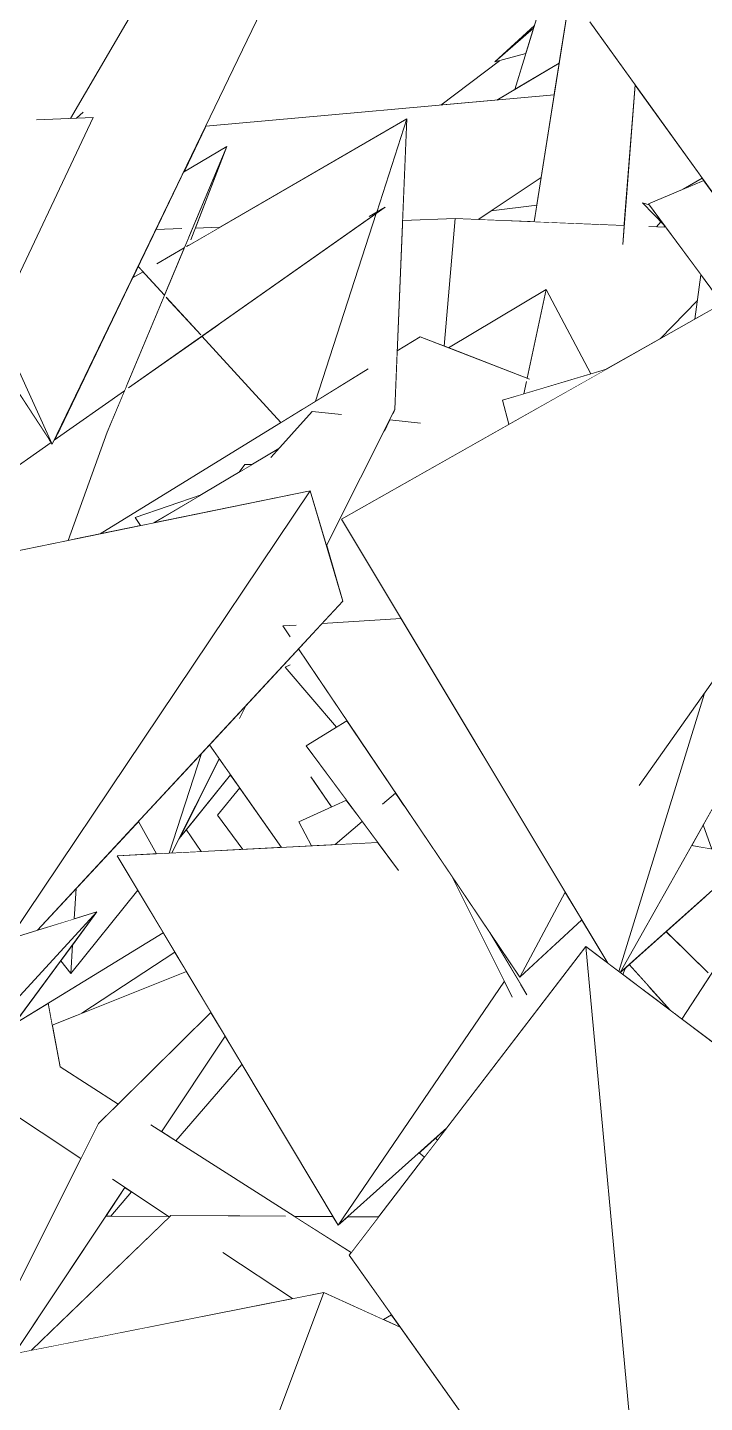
# Model space of a CAD drawing. Header units: millimetres. Extents: x -9413 to 8527, y -300 to 11224.
# Drawn here: x -6655 to -6294, y 5092 to 5825 of the extents above; entities that cross this region are included whole.
import ezdxf

# ---------------------------------------------------------------- set-up
doc = ezdxf.new("R2010")
doc.units = ezdxf.units.MM
doc.header["$MEASUREMENT"] = 0
doc.linetypes.add('Wipeout_Contour', pattern=[1000, 0, -1000])
doc.layers.add('Interior - Furniture', color=7, linetype='Continuous')
doc.layers.add('Interior - Furniture _Pen_No__4', color=7, linetype='Continuous', lineweight=20, true_color=0x029e21)

# ---------------------------------------------------------------- blocks, each defined once
blk = doc.blocks.new('Section Elem_40_6')
at = {"color": 254, "linetype": 'Wipeout_Contour', "lineweight": 0, "ltscale": 51660.455942}
blk.add_wipeout([(-6151.72, 6100), (-6376.85, 5961.45), (-6206.96, 5731.69), (-6176.99, 5931.51), (-6224.04, 5988.03), (-6163.4, 6022.16)], dxfattribs=at).dxf.layer = 'Interior - Furniture'
at = {"color": 254, "linetype": 'Wipeout_Contour', "lineweight": 0, "ltscale": 26376.751234}
blk.add_wipeout([(-6625.3, 5780.13), (-6628.88, 5776.91), (-6627.69, 5776.96)], dxfattribs=at).dxf.layer = 'Interior - Furniture'
at = {"color": 254, "linetype": 'Wipeout_Contour', "lineweight": 0, "ltscale": 110833.484896}
blk.add_wipeout([(-6432.82, 5655.46), (-6430.58, 5654.59), (-6378.52, 5685.55), (-6354.68, 5640.7), (-6346.33, 5643.21), (-6317.77, 5659.38), (-6297.9, 5679.68), (-6296.03, 5693.49), (-6314.76, 5718.8), (-6323.73, 5719.17), (-6337.72, 5709.54), (-6336.94, 5719.72), (-6427.04, 5723.44)], dxfattribs=at).dxf.layer = 'Interior - Furniture'
at = {"color": 254, "linetype": 'Wipeout_Contour', "lineweight": 0, "ltscale": 34793.08322}
blk.add_wipeout([(-6712.55, 5554.65), (-6642.31, 5604.13), (-6643.18, 5605.45), (-6657.11, 5595.7)], dxfattribs=at).dxf.layer = 'Interior - Furniture'
at = {"color": 254, "linetype": 'Wipeout_Contour', "lineweight": 0, "ltscale": 25019.882591}
blk.add_wipeout([(-6247.33, 5536.72), (-6328.98, 5421.29), (-6294.33, 5469.68)], dxfattribs=at).dxf.layer = 'Interior - Furniture'
at = {"color": 254, "linetype": 'Wipeout_Contour', "lineweight": 0, "ltscale": 25520.806249}
blk.add_wipeout([(-6574.07, 5392.99), (-6546.8, 5426.93), (-6552.75, 5435.4)], dxfattribs=at).dxf.layer = 'Interior - Furniture'
at = {"color": 254, "linetype": 'Wipeout_Contour', "lineweight": 0, "ltscale": 76632.741453}
blk.add_wipeout([(-6630.96, 5336.24), (-6631.94, 5321), (-6596.19, 5365.48), (-6607.11, 5383.76), (-6586.13, 5384.83), (-6595.87, 5402.03), (-6629.01, 5366.29), (-6630.06, 5350.06), (-6617.95, 5353.78)], dxfattribs=at).dxf.layer = 'Interior - Furniture'
at = {"color": 254, "linetype": 'Wipeout_Contour', "lineweight": 0, "ltscale": 42282.678618}
blk.add_wipeout([(-6637.63, 5271.19), (-6668.91, 5250.53), (-6626.48, 5222.42), (-6617.13, 5241.05), (-6609.84, 5248.24)], dxfattribs=at).dxf.layer = 'Interior - Furniture'
at = {"color": 254, "linetype": 'Wipeout_Contour', "lineweight": 0, "ltscale": 41556.775803}
blk.add_wipeout([(-6530.91, 5183.08), (-6550.8, 5172.29), (-6513.67, 5147.68), (-6497.07, 5150.96), (-6485.87, 5145.89)], dxfattribs=at).dxf.layer = 'Interior - Furniture'
at = {"color": 254, "linetype": 'Wipeout_Contour', "lineweight": 0, "ltscale": 60206.149411}
blk.add_wipeout([(-6384.9, 5721.7), (-6336.94, 5719.72), (-6331.14, 5794.75), (-6355.31, 5828.34), (-6328.14, 5833.71), (-6325.39, 5869.31), (-6362.29, 5865.31)], dxfattribs=at).dxf.layer = 'Interior - Furniture'
at = {"color": 254, "linetype": 'Wipeout_Contour', "lineweight": 0, "ltscale": 42958.036415}
blk.add_wipeout([(-6454.99, 5722.42), (-6457.85, 5652.86), (-6445.58, 5660.42), (-6432.82, 5655.46), (-6427.04, 5723.44)], dxfattribs=at).dxf.layer = 'Interior - Furniture'
at = {"color": 254, "linetype": 'Wipeout_Contour', "lineweight": 0, "ltscale": 108631.305538}
blk.add_wipeout([(-6294.25, 5469.81), (-6339.74, 5322.04), (-6339.11, 5321.56), (-6203.05, 5563.22), (-6214.33, 5673.81), (-6215.88, 5671.82), (-6231.18, 5667.17), (-6235.69, 5659.97), (-6293.93, 5470.84), (-6247.33, 5536.72), (-6246.45, 5537.96), (-6246.97, 5537.22), (-6247.33, 5536.72)], dxfattribs=at).dxf.layer = 'Interior - Furniture'
at = {"color": 254, "linetype": 'Wipeout_Contour', "lineweight": 0, "ltscale": 25526.96681}
blk.add_wipeout([(-6346.33, 5643.21), (-6401.77, 5626.53), (-6398.38, 5613.75)], dxfattribs=at).dxf.layer = 'Interior - Furniture'
at = {"color": 254, "linetype": 'Wipeout_Contour', "lineweight": 0, "ltscale": 34739.09822}
blk.add_wipeout([(-6639.39, 5608.09), (-6640.78, 5605.21), (-6603.22, 5631.67), (-6602.21, 5634.09)], dxfattribs=at).dxf.layer = 'Interior - Furniture'
at = {"color": 254, "linetype": 'Wipeout_Contour', "lineweight": 0, "ltscale": 33921.362801}
blk.add_wipeout([(-6541.85, 5419.89), (-6553.73, 5405.32), (-6540.15, 5387.18), (-6519.62, 5388.22)], dxfattribs=at).dxf.layer = 'Interior - Furniture'
at = {"color": 254, "linetype": 'Wipeout_Contour', "lineweight": 0, "ltscale": 25579.402136}
blk.add_wipeout([(-6649.64, 5344.06), (-6630.06, 5350.06), (-6629.01, 5366.29)], dxfattribs=at).dxf.layer = 'Interior - Furniture'
at = {"color": 254, "linetype": 'Wipeout_Contour', "lineweight": 0, "ltscale": 25525.446293}
blk.add_wipeout([(-6637.2, 5327.83), (-6631.94, 5321), (-6630.96, 5336.24)], dxfattribs=at).dxf.layer = 'Interior - Furniture'
at = {"color": 254, "linetype": 'Wipeout_Contour', "lineweight": 0, "ltscale": 25355.655724}
blk.add_wipeout([(-6606.62, 5251.42), (-6637.63, 5271.19), (-6609.84, 5248.24)], dxfattribs=at).dxf.layer = 'Interior - Furniture'
at = {"color": 254, "linetype": 'Wipeout_Contour', "lineweight": 0, "ltscale": 41947.151138}
blk.add_wipeout([(-6609.64, 5211.27), (-6579.39, 5191.22), (-6578.57, 5192.02), (-6541.41, 5191.74), (-6593.21, 5234.51)], dxfattribs=at).dxf.layer = 'Interior - Furniture'
at = {"color": 254, "linetype": 'Wipeout_Contour', "lineweight": 0, "ltscale": 60633.601115}
blk.add_wipeout([(-6597.56, 5637.34), (-6601.08, 5633.19), (-6464.37, 5729.5), (-6472.8, 5724.58), (-6554.2, 5667.66), (-6562.59, 5661.36), (-6562.83, 5661.63)], dxfattribs=at).dxf.layer = 'Interior - Furniture'
at = {"color": 254, "linetype": 'Wipeout_Contour', "lineweight": 0, "ltscale": 43618.996941}
blk.add_wipeout([(-6683.55, 5642.77), (-6693.87, 5620.96), (-6657.11, 5595.7), (-6643.18, 5605.45), (-6672.01, 5649.47)], dxfattribs=at).dxf.layer = 'Interior - Furniture'
at = {"color": 254, "linetype": 'Wipeout_Contour', "lineweight": 0, "ltscale": 50960.374848}
blk.add_wipeout([(-6546.8, 5426.93), (-6570.31, 5397.68), (-6562.31, 5386.05), (-6540.15, 5387.18), (-6553.73, 5405.32), (-6541.85, 5419.89)], dxfattribs=at).dxf.layer = 'Interior - Furniture'
at = {"color": 254, "linetype": 'Wipeout_Contour', "lineweight": 0, "ltscale": 42484.513276}
blk.add_wipeout([(-6669.73, 5283.96), (-6668.91, 5250.53), (-6637.63, 5271.19), (-6643.96, 5305.13), (-6662.38, 5293.86)], dxfattribs=at).dxf.layer = 'Interior - Furniture'
at = {"color": 254, "linetype": 'Wipeout_Contour', "lineweight": 0, "ltscale": 83236.950149}
blk.add_wipeout([(-6589.31, 5240.38), (-6593.21, 5234.51), (-6541.41, 5191.74), (-6517.38, 5191.56), (-6530.91, 5183.08), (-6485.87, 5145.89), (-6465.16, 5136.51), (-6460.87, 5138.96), (-6483.47, 5170.81), (-6482.39, 5172.21)], dxfattribs=at).dxf.layer = 'Interior - Furniture'
at = {"color": 254, "linetype": 'Wipeout_Contour', "lineweight": 0, "ltscale": 69665.423791}
blk.add_wipeout([(-6596.02, 5697.94), (-6581.96, 5682.56), (-6578.22, 5691.5), (-6586.08, 5699.29), (-6571.41, 5707.8), (-6569.02, 5713.52), (-6572.8, 5718.09), (-6586.54, 5717.59)], dxfattribs=at).dxf.layer = 'Interior - Furniture'
at = {"color": 254, "linetype": 'Wipeout_Contour', "lineweight": 0, "ltscale": 109060.667995}
blk.add_wipeout([(-6218.59, 5715.51), (-6487.63, 5563.22), (-6345.66, 5326.5), (-6339.74, 5322.04), (-6294.25, 5469.81), (-6294.33, 5469.68), (-6328.98, 5421.29), (-6293.93, 5470.84), (-6235.69, 5659.97), (-6242.13, 5655.1), (-6235.77, 5665.77), (-6267.54, 5656.12), (-6222.29, 5703.49)], dxfattribs=at).dxf.layer = 'Interior - Furniture'
at = {"color": 254, "linetype": 'Wipeout_Contour', "lineweight": 0, "ltscale": 34423.148837}
blk.add_wipeout([(-6504.21, 5578.29), (-6791, 5519.53), (-6705.57, 5326.89), (-6664.58, 5339.47)], dxfattribs=at).dxf.layer = 'Interior - Furniture'
at = {"color": 254, "linetype": 'Wipeout_Contour', "lineweight": 0, "ltscale": 74090.915809}
blk.add_wipeout([(-6574.11, 4945.49), (-6593.92, 4892.65), (-6417.24, 5077.47), (-6456.28, 5132.48), (-6497.07, 5150.96), (-6555.39, 4995.43), (-6539.34, 5005.09), (-6533.15, 4998.21), (-6540.89, 4994.33)], dxfattribs=at).dxf.layer = 'Interior - Furniture'
at = {"color": 254, "linetype": 'Wipeout_Contour', "lineweight": 0, "ltscale": 34810.842429}
blk.add_wipeout([(-6567.83, 5712.1), (-6569.11, 5709.13), (-6552.36, 5718.84), (-6565.44, 5718.36)], dxfattribs=at).dxf.layer = 'Interior - Furniture'
at = {"color": 254, "linetype": 'Wipeout_Contour', "lineweight": 0, "ltscale": 42607.235392}
blk.add_wipeout([(-6317.3, 5721.6), (-6319.78, 5719.01), (-6315.74, 5718.84), (-6315.13, 5719.3), (-6315.41, 5719.68)], dxfattribs=at).dxf.layer = 'Interior - Furniture'
at = {"color": 254, "linetype": 'Wipeout_Contour', "lineweight": 0, "ltscale": 34723.189892}
blk.add_wipeout([(-6581.03, 5681.54), (-6562.59, 5661.36), (-6554.2, 5667.66), (-6577.18, 5690.46)], dxfattribs=at).dxf.layer = 'Interior - Furniture'
at = {"color": 254, "linetype": 'Wipeout_Contour', "lineweight": 0, "ltscale": 25433.205355}
blk.add_wipeout([(-6296.03, 5693.49), (-6299.23, 5669.87), (-6284.65, 5678.12)], dxfattribs=at).dxf.layer = 'Interior - Furniture'
at = {"color": 254, "linetype": 'Wipeout_Contour', "lineweight": 0, "ltscale": 25668.835779}
blk.add_wipeout([(-6461.84, 5616.19), (-6464.97, 5609.97), (-6445.55, 5614.45)], dxfattribs=at).dxf.layer = 'Interior - Furniture'
at = {"color": 254, "linetype": 'Wipeout_Contour', "lineweight": 0, "ltscale": 25587.926931}
blk.add_wipeout([(-6518.9, 5506.32), (-6514.95, 5500.46), (-6511.7, 5506.76)], dxfattribs=at).dxf.layer = 'Interior - Furniture'
at = {"color": 254, "linetype": 'Wipeout_Contour', "lineweight": 0, "ltscale": 33987.272351}
blk.add_wipeout([(-6515.05, 5485.45), (-6517.71, 5484.36), (-6490.22, 5452.36), (-6488.25, 5453.59)], dxfattribs=at).dxf.layer = 'Interior - Furniture'
at = {"color": 254, "linetype": 'Wipeout_Contour', "lineweight": 0, "ltscale": 25561.10313}
blk.add_wipeout([(-6541.91, 5456.95), (-6538.34, 5464.06), (-6540.46, 5461.77)], dxfattribs=at).dxf.layer = 'Interior - Furniture'
at = {"color": 254, "linetype": 'Wipeout_Contour', "lineweight": 0, "ltscale": 25282.462654}
blk.add_wipeout([(-6465.71, 5411.2), (-6453.96, 5410.1), (-6458.73, 5417.16)], dxfattribs=at).dxf.layer = 'Interior - Furniture'
at = {"color": 254, "linetype": 'Wipeout_Contour', "lineweight": 0, "ltscale": 33996.684174}
blk.add_wipeout([(-6574.07, 5392.99), (-6577.97, 5385.25), (-6562.31, 5386.05), (-6570.31, 5397.68)], dxfattribs=at).dxf.layer = 'Interior - Furniture'
at = {"color": 254, "linetype": 'Wipeout_Contour', "lineweight": 0, "ltscale": 33107.998223}
blk.add_wipeout([(-6339.11, 5321.56), (-6338.99, 5321.48), (-6269.46, 5383.76), (-6301.01, 5389.23)], dxfattribs=at).dxf.layer = 'Interior - Furniture'
at = {"color": 254, "linetype": 'Wipeout_Contour', "lineweight": 0, "ltscale": 42504.052444}
blk.add_wipeout([(-6637.2, 5327.83), (-6662.38, 5293.86), (-6582.57, 5342.7), (-6596.19, 5365.48), (-6631.94, 5321)], dxfattribs=at).dxf.layer = 'Interior - Furniture'
at = {"color": 254, "linetype": 'Wipeout_Contour', "lineweight": 0, "ltscale": 83066.258481}
blk.add_wipeout([(-6489.38, 5186.76), (-6431.45, 5238.65), (-6357.34, 5335.31), (-6345.66, 5326.5), (-6359.52, 5349.62), (-6371.84, 5338.25), (-6388.77, 5309.68), (-6392.14, 5315.31), (-6396.54, 5308.47), (-6400.77, 5316.93)], dxfattribs=at).dxf.layer = 'Interior - Furniture'
at = {"color": 254, "linetype": 'Wipeout_Contour', "lineweight": 0, "ltscale": 74403.617455}
blk.add_wipeout([(-6736.93, 5103.52), (-6621.16, 4932.81), (-6589.79, 4924.43), (-6605.3, 4909.42), (-6593.92, 4892.65), (-6574.11, 4945.49), (-6616.95, 4958.39), (-6555.39, 4995.43), (-6497.07, 5150.96)], dxfattribs=at).dxf.layer = 'Interior - Furniture'
at = {"color": 254, "linetype": 'Wipeout_Contour', "lineweight": 0, "ltscale": 24760.486928}
blk.add_wipeout([(-6460.87, 5138.96), (-6465.16, 5136.51), (-6456.28, 5132.48)], dxfattribs=at).dxf.layer = 'Interior - Furniture'
at = {"layer": 'Interior - Furniture _Pen_No__4', "linetype": 'Continuous'}
blk.add_line((-6514.95, 5500.45), (-6518.9, 5506.32), dxfattribs=at)
at = {"color": 254, "linetype": 'Wipeout_Contour', "lineweight": 0, "ltscale": 85338.532082}
blk.add_wipeout([(-6331.14, 5794.75), (-6337.72, 5709.54), (-6323.73, 5719.17), (-6319.78, 5719.01), (-6317.3, 5721.6), (-6327.24, 5731.77), (-6323.6, 5730.74), (-6323.97, 5731.24), (-6305.42, 5739.15), (-6295.3, 5744.92)], dxfattribs=at).dxf.layer = 'Interior - Furniture'
at = {"color": 254, "linetype": 'Wipeout_Contour', "lineweight": 0, "ltscale": 34534.222189}
blk.add_wipeout([(-6562, 5660.72), (-6519.9, 5614.66), (-6508.11, 5621.92), (-6553.35, 5666.81)], dxfattribs=at).dxf.layer = 'Interior - Furniture'
at = {"color": 254, "linetype": 'Wipeout_Contour', "lineweight": 0, "ltscale": 51324.659654}
blk.add_wipeout([(-6460.29, 5619.29), (-6388.93, 5636.59), (-6387.47, 5637.86), (-6445.58, 5660.42), (-6457.85, 5652.86), (-6459.14, 5621.56)], dxfattribs=at).dxf.layer = 'Interior - Furniture'
at = {"color": 254, "linetype": 'Wipeout_Contour', "lineweight": 0, "ltscale": 50347.495214}
blk.add_wipeout([(-6468.23, 5390.84), (-6607.11, 5383.76), (-6489.38, 5186.76), (-6400.77, 5316.93), (-6425.77, 5366.97), (-6457.18, 5375.93)], dxfattribs=at).dxf.layer = 'Interior - Furniture'
at = {"color": 254, "linetype": 'Wipeout_Contour', "lineweight": 0, "ltscale": 49564.014662}
blk.add_wipeout([(-6317.07, 5341.11), (-6334.22, 5325.75), (-6312.45, 5301.46), (-6310.11, 5299.69), (-6305.73, 5334.68), (-6314.39, 5343.16)], dxfattribs=at).dxf.layer = 'Interior - Furniture'
at = {"color": 254, "linetype": 'Wipeout_Contour', "lineweight": 0, "ltscale": 25592.055652}
blk.add_wipeout([(-6327.24, 5731.77), (-6315.41, 5719.68), (-6323.6, 5730.74)], dxfattribs=at).dxf.layer = 'Interior - Furniture'
at = {"color": 254, "linetype": 'Wipeout_Contour', "lineweight": 0, "ltscale": 51116.705686}
blk.add_wipeout([(-6388.93, 5636.59), (-6390.34, 5629.96), (-6354.68, 5640.7), (-6378.52, 5685.55), (-6388.57, 5638.29), (-6387.47, 5637.86)], dxfattribs=at).dxf.layer = 'Interior - Furniture'
at = {"color": 254, "linetype": 'Wipeout_Contour', "lineweight": 0, "ltscale": 34354.576149}
blk.add_wipeout([(-6525.24, 5596.08), (-6498.17, 5602.32), (-6487.66, 5618.95), (-6503.27, 5620.62)], dxfattribs=at).dxf.layer = 'Interior - Furniture'
at = {"color": 254, "linetype": 'Wipeout_Contour', "lineweight": 0, "ltscale": 42562.545183}
blk.add_wipeout([(-6562.2, 5438.33), (-6579.4, 5385.17), (-6577.97, 5385.25), (-6552.75, 5435.4), (-6557.99, 5442.87)], dxfattribs=at).dxf.layer = 'Interior - Furniture'
at = {"color": 254, "linetype": 'Wipeout_Contour', "lineweight": 0, "ltscale": 33347.020006}
blk.add_wipeout([(-6408.58, 5342.85), (-6428.35, 5372.14), (-6396.54, 5308.47), (-6392.14, 5315.31)], dxfattribs=at).dxf.layer = 'Interior - Furniture'
at = {"color": 254, "linetype": 'Wipeout_Contour', "lineweight": 0, "ltscale": 24816.660415}
blk.add_wipeout([(-6317.07, 5341.11), (-6314.39, 5343.16), (-6314.58, 5343.35)], dxfattribs=at).dxf.layer = 'Interior - Furniture'
at = {"color": 254, "linetype": 'Wipeout_Contour', "lineweight": 0, "ltscale": 25407.181278}
blk.add_wipeout([(-6626.07, 5299.77), (-6570.2, 5322.01), (-6576.44, 5332.45)], dxfattribs=at).dxf.layer = 'Interior - Furniture'
at = {"color": 254, "linetype": 'Wipeout_Contour', "lineweight": 0, "ltscale": 24827.153688}
blk.add_wipeout([(-6336.18, 5324), (-6338.99, 5321.48), (-6337.58, 5320.41)], dxfattribs=at).dxf.layer = 'Interior - Furniture'
at = {"color": 254, "linetype": 'Wipeout_Contour', "lineweight": 0, "ltscale": 41155.296944}
blk.add_wipeout([(-6290.92, 5320.17), (-6306.17, 5296.72), (-6283.65, 5279.73), (-6289.05, 5316.06), (-6290.06, 5319.34)], dxfattribs=at).dxf.layer = 'Interior - Furniture'
at = {"color": 254, "linetype": 'Wipeout_Contour', "lineweight": 0, "ltscale": 24760.829786}
blk.add_wipeout([(-6323.24, 5313.5), (-6324.43, 5310.49), (-6312.45, 5301.46)], dxfattribs=at).dxf.layer = 'Interior - Furniture'
at = {"color": 254, "linetype": 'Wipeout_Contour', "lineweight": 0, "ltscale": 33634.074046}
blk.add_wipeout([(-6583.46, 5236.65), (-6575.88, 5231.81), (-6540.64, 5272.54), (-6549.66, 5287.63)], dxfattribs=at).dxf.layer = 'Interior - Furniture'
at = {"color": 254, "linetype": 'Wipeout_Contour', "lineweight": 0, "ltscale": 33183.80892}
blk.add_wipeout([(-6446.2, 5225.44), (-6443.4, 5223.07), (-6436.38, 5232.22), (-6437.47, 5233.26)], dxfattribs=at).dxf.layer = 'Interior - Furniture'
at = {"color": 254, "linetype": 'Wipeout_Contour', "lineweight": 0, "ltscale": 50095.968406}
blk.add_wipeout([(-6652.84, 5120.16), (-6513.67, 5147.68), (-6550.8, 5172.29), (-6530.91, 5183.08), (-6517.38, 5191.56), (-6578.57, 5192.02)], dxfattribs=at).dxf.layer = 'Interior - Furniture'
at = {"color": 254, "linetype": 'Wipeout_Contour', "lineweight": 0, "ltscale": 42452.010278}
blk.add_wipeout([(-6294.5, 5743.8), (-6323.97, 5731.24), (-6284.65, 5678.12), (-6260.86, 5691.59), (-6260.78, 5696.92)], dxfattribs=at).dxf.layer = 'Interior - Furniture'
at = {"color": 254, "linetype": 'Wipeout_Contour', "lineweight": 0, "ltscale": 94680.085907}
blk.add_wipeout([(-6616.28, 5555.33), (-6594.68, 5559.75), (-6597.6, 5564.05), (-6562.41, 5576.19), (-6542.2, 5588.21), (-6539.05, 5592.28), (-6535.18, 5592.38), (-6521.01, 5600.81), (-6503.27, 5620.62), (-6489.86, 5619.19), (-6473.41, 5643.28)], dxfattribs=at).dxf.layer = 'Interior - Furniture'
at = {"color": 254, "linetype": 'Wipeout_Contour', "lineweight": 0, "ltscale": 152729.089265}
blk.add_wipeout([(-6540.46, 5461.77), (-6557.99, 5442.87), (-6519.62, 5388.22), (-6503.61, 5389.04), (-6510.36, 5401.84), (-6492.96, 5409.8), (-6503.77, 5425.73), (-6486.16, 5412.91), (-6484.98, 5413.45), (-6506.34, 5442.27), (-6490.22, 5452.36), (-6517.71, 5484.36), (-6515.05, 5485.45), (-6488.25, 5453.59), (-6484.78, 5455.76), (-6510.58, 5493.99), (-6538.34, 5464.06), (-6541.91, 5456.95)], dxfattribs=at).dxf.layer = 'Interior - Furniture'
at = {"color": 254, "linetype": 'Wipeout_Contour', "lineweight": 0, "ltscale": 34057.419586}
blk.add_wipeout([(-6595.87, 5402.03), (-6586.13, 5384.83), (-6579.4, 5385.17), (-6562.2, 5438.33)], dxfattribs=at).dxf.layer = 'Interior - Furniture'
at = {"color": 254, "linetype": 'Wipeout_Contour', "lineweight": 0, "ltscale": 206549.075612}
blk.add_wipeout([(-6310.11, 5299.69), (-6306.17, 5296.72), (-6237.84, 5401.84), (-6239.88, 5438.17), (-6259.56, 5416.46), (-6252.61, 5411.1), (-6246.89, 5412.43), (-6250.54, 5409.5), (-6249.48, 5408.69), (-6248.96, 5408.93), (-6249.37, 5408.6), (-6248.53, 5407.95), (-6251.12, 5407.2), (-6274.47, 5388.51), (-6273.28, 5384.42), (-6269.46, 5383.76), (-6272.33, 5381.19), (-6270.03, 5373.27), (-6275.22, 5378.61), (-6284.05, 5370.69), (-6277.21, 5351.92), (-6290.32, 5365.08), (-6293.46, 5362.26), (-6292.09, 5321.32), (-6305.73, 5334.68)], dxfattribs=at).dxf.layer = 'Interior - Furniture'
at = {"color": 254, "linetype": 'Wipeout_Contour', "lineweight": 0, "ltscale": 33279.467325}
blk.add_wipeout([(-6392.56, 5319.12), (-6408.58, 5342.85), (-6388.77, 5309.68), (-6371.84, 5338.25)], dxfattribs=at).dxf.layer = 'Interior - Furniture'
at = {"color": 254, "linetype": 'Wipeout_Contour', "lineweight": 0, "ltscale": 33040.476267}
blk.add_wipeout([(-6326.72, 5312.22), (-6324.43, 5310.49), (-6323.24, 5313.5), (-6324.66, 5315.09)], dxfattribs=at).dxf.layer = 'Interior - Furniture'
at = {"color": 254, "linetype": 'Wipeout_Contour', "lineweight": 0, "ltscale": 24885.569252}
blk.add_wipeout([(-6431.45, 5238.65), (-6437.47, 5233.26), (-6436.38, 5232.22)], dxfattribs=at).dxf.layer = 'Interior - Furniture'
at = {"color": 254, "linetype": 'Wipeout_Contour', "lineweight": 0, "ltscale": 41966.329666}
blk.add_wipeout([(-6613.3, 5191.66), (-6661.91, 5118.36), (-6652.84, 5120.16), (-6579.39, 5191.22), (-6579.84, 5191.52)], dxfattribs=at).dxf.layer = 'Interior - Furniture'
at = {"color": 254, "linetype": 'Wipeout_Contour', "lineweight": 0, "ltscale": 49842.803407}
blk.add_wipeout([(-6492.14, 5191.38), (-6512.69, 5191.53), (-6482.39, 5172.21), (-6467.84, 5191.2), (-6484.29, 5191.32), (-6489.38, 5186.76)], dxfattribs=at).dxf.layer = 'Interior - Furniture'
at = {"layer": 'Interior - Furniture _Pen_No__4', "linetype": 'Continuous'}
for p, q in [((-6317.77, 5659.38), (-6297.9, 5679.68)), ((-6329.01, 5421.25), (-6246.41, 5538.02)), ((-6517.71, 5484.36), (-6515.03, 5485.46)), ((-6541.93, 5456.92), (-6538.34, 5464.06)), ((-6519.62, 5388.22), (-6557.99, 5442.87)), ((-6562.2, 5438.33), (-6579.4, 5385.17)), ((-6577.97, 5385.25), (-6552.75, 5435.4)), ((-6574.07, 5392.99), (-6546.8, 5426.93)), ((-6553.73, 5405.32), (-6541.85, 5419.89)), ((-6586.13, 5384.83), (-6595.87, 5402.03)), ((-6540.15, 5387.18), (-6553.73, 5405.32)), ((-6562.31, 5386.05), (-6570.31, 5397.68)), ((-6512.69, 5191.53), (-6492.14, 5191.38))]:
    blk.add_line(p, q, dxfattribs=at)
at = {"color": 254, "linetype": 'Wipeout_Contour', "lineweight": 0, "ltscale": 112921.92759}
blk.add_wipeout([(-6612.49, 5609.48), (-6633.2, 5551.86), (-6630.12, 5552.49), (-6598.44, 5635.04), (-6601.08, 5633.19), (-6597.56, 5637.34), (-6580.73, 5681.21), (-6581.03, 5681.54), (-6577.18, 5690.46), (-6570.27, 5708.45), (-6569.11, 5709.13), (-6567.83, 5712.1), (-6548.79, 5761.92)], dxfattribs=at).dxf.layer = 'Interior - Furniture'
at = {"color": 254, "linetype": 'Wipeout_Contour', "lineweight": 0, "ltscale": 25809.829972}
blk.add_wipeout([(-6542.2, 5588.21), (-6535.18, 5592.38), (-6539.05, 5592.28)], dxfattribs=at).dxf.layer = 'Interior - Furniture'
at = {"color": 254, "linetype": 'Wipeout_Contour', "lineweight": 0, "ltscale": 25369.068907}
blk.add_wipeout([(-6503.77, 5425.73), (-6492.96, 5409.8), (-6486.16, 5412.91)], dxfattribs=at).dxf.layer = 'Interior - Furniture'
at = {"color": 254, "linetype": 'Wipeout_Contour', "lineweight": 0, "ltscale": 33155.536191}
blk.add_wipeout([(-6298.02, 5394.53), (-6297.1, 5388.55), (-6290.13, 5387.34), (-6294.82, 5400.22)], dxfattribs=at).dxf.layer = 'Interior - Furniture'
at = {"color": 254, "linetype": 'Wipeout_Contour', "lineweight": 0, "ltscale": 24953.366653}
blk.add_wipeout([(-6392.56, 5319.12), (-6359.52, 5349.62), (-6368.36, 5364.35)], dxfattribs=at).dxf.layer = 'Interior - Furniture'
at = {"color": 254, "linetype": 'Wipeout_Contour', "lineweight": 0, "ltscale": 24780.980668}
blk.add_wipeout([(-6314.58, 5343.35), (-6292.09, 5321.32), (-6293.46, 5362.26)], dxfattribs=at).dxf.layer = 'Interior - Furniture'
at = {"color": 254, "linetype": 'Wipeout_Contour', "lineweight": 0, "ltscale": 41348.894696}
blk.add_wipeout([(-6337.58, 5320.41), (-6326.72, 5312.22), (-6324.66, 5315.09), (-6334.22, 5325.75), (-6336.18, 5324)], dxfattribs=at).dxf.layer = 'Interior - Furniture'
at = {"color": 254, "linetype": 'Wipeout_Contour', "lineweight": 0, "ltscale": 33627.047853}
blk.add_wipeout([(-6613.3, 5191.66), (-6610.63, 5191.65), (-6599.48, 5204.54), (-6603.15, 5206.97)], dxfattribs=at).dxf.layer = 'Interior - Furniture'
at = {"color": 254, "linetype": 'Wipeout_Contour', "lineweight": 0, "ltscale": 43593.169768}
blk.add_wipeout([(-6586.54, 5717.59), (-6572.8, 5718.09), (-6569.02, 5713.52), (-6548.79, 5761.92), (-6571.78, 5748.15)], dxfattribs=at).dxf.layer = 'Interior - Furniture'
at = {"color": 254, "linetype": 'Wipeout_Contour', "lineweight": 0, "ltscale": 26143.315859}
blk.add_wipeout([(-6598.98, 5691.81), (-6593.38, 5695.06), (-6596.02, 5697.94)], dxfattribs=at).dxf.layer = 'Interior - Furniture'
at = {"color": 254, "linetype": 'Wipeout_Contour', "lineweight": 0, "ltscale": 95493.070115}
blk.add_wipeout([(-6670.21, 5550.92), (-6674.1, 5543.48), (-6633.2, 5551.86), (-6612.49, 5609.48), (-6603.22, 5631.67), (-6640.78, 5605.21), (-6641.73, 5603.24), (-6642.31, 5604.13), (-6669.22, 5585.18), (-6658.8, 5585.16), (-6673.02, 5551.38)], dxfattribs=at).dxf.layer = 'Interior - Furniture'
at = {"color": 254, "linetype": 'Wipeout_Contour', "lineweight": 0, "ltscale": 33160.352322}
blk.add_wipeout([(-6294.45, 5400.87), (-6283.03, 5399.54), (-6282.17, 5400.75), (-6285.55, 5416.69)], dxfattribs=at).dxf.layer = 'Interior - Furniture'
at = {"color": 254, "linetype": 'Wipeout_Contour', "lineweight": 0, "ltscale": 42223.591817}
blk.add_wipeout([(-6510.36, 5401.84), (-6503.61, 5389.04), (-6490.91, 5389.69), (-6476.49, 5402), (-6484.98, 5413.45)], dxfattribs=at).dxf.layer = 'Interior - Furniture'
at = {"color": 254, "linetype": 'Wipeout_Contour', "lineweight": 0, "ltscale": 24871.766921}
blk.add_wipeout([(-6298.02, 5394.53), (-6301.01, 5389.23), (-6297.1, 5388.55)], dxfattribs=at).dxf.layer = 'Interior - Furniture'
at = {"color": 254, "linetype": 'Wipeout_Contour', "lineweight": 0, "ltscale": 24349.280471}
blk.add_wipeout([(-6320.88, 4941.68), (-6139.24, 5170.81), (-6357.34, 5335.31)], dxfattribs=at).dxf.layer = 'Interior - Furniture'
at = {"color": 254, "linetype": 'Wipeout_Contour', "lineweight": 0, "ltscale": 84181.912713}
blk.add_wipeout([(-6680.53, 5114.68), (-6661.91, 5118.36), (-6603.15, 5206.97), (-6609.64, 5211.27), (-6593.21, 5234.51), (-6589.31, 5240.38), (-6583.46, 5236.65), (-6549.66, 5287.63), (-6557.17, 5300.21), (-6617.13, 5241.05)], dxfattribs=at).dxf.layer = 'Interior - Furniture'
at = {"layer": 'Interior - Furniture _Pen_No__4', "linetype": 'Continuous'}
for p, q in [((-6292.08, 5321.31), (-6314.58, 5343.35)), ((-6610.63, 5191.65), (-6599.48, 5204.54)), ((-6579.39, 5191.22), (-6609.65, 5211.27)), ((-6613.3, 5191.66), (-6579.84, 5191.52)), ((-6578.57, 5192.02), (-6517.36, 5191.56)), ((-6513.67, 5147.68), (-6550.81, 5172.29)), ((-6497.07, 5150.96), (-6555.39, 4995.43))]:
    blk.add_line(p, q, dxfattribs=at)
at = {"color": 254, "linetype": 'Wipeout_Contour', "lineweight": 0, "ltscale": 95281.378549}
blk.add_wipeout([(-6571.78, 5748.15), (-6548.79, 5761.92), (-6565.44, 5718.36), (-6552.36, 5718.84), (-6452.76, 5776.59), (-6454.99, 5722.42), (-6427.04, 5723.44), (-6414.83, 5722.94), (-6381.19, 5745.23), (-6374.25, 5789.33), (-6559.9, 5772.76)], dxfattribs=at).dxf.layer = 'Interior - Furniture'
at = {"color": 254, "linetype": 'Wipeout_Contour', "lineweight": 0, "ltscale": 43493.815065}
blk.add_wipeout([(-6639.39, 5608.09), (-6602.21, 5634.09), (-6581.96, 5682.56), (-6593.38, 5695.06), (-6598.98, 5691.81)], dxfattribs=at).dxf.layer = 'Interior - Furniture'
at = {"color": 254, "linetype": 'Wipeout_Contour', "lineweight": 0, "ltscale": 25290.522493}
blk.add_wipeout([(-6476.49, 5402), (-6490.91, 5389.69), (-6468.23, 5390.84)], dxfattribs=at).dxf.layer = 'Interior - Furniture'
at = {"color": 254, "linetype": 'Wipeout_Contour', "lineweight": 0, "ltscale": 57997.700289}
blk.add_wipeout([(-6294.45, 5400.87), (-6294.82, 5400.22), (-6293.97, 5397.87), (-6282.81, 5386.41), (-6281.64, 5392.43), (-6283.27, 5390.53), (-6283.03, 5399.54)], dxfattribs=at).dxf.layer = 'Interior - Furniture'
at = {"color": 254, "linetype": 'Wipeout_Contour', "lineweight": 0, "ltscale": 93195.9931}
blk.add_wipeout([(-6721.03, 5214.78), (-6758.96, 5163.63), (-6752.3, 5128.37), (-6715.97, 5107.67), (-6680.53, 5114.68), (-6626.48, 5222.42), (-6668.91, 5250.53), (-6669.94, 5256.33), (-6701.55, 5175.99), (-6684.6, 5242.96), (-6735.01, 5142.13)], dxfattribs=at).dxf.layer = 'Interior - Furniture'
at = {"layer": 'Interior - Furniture _Pen_No__4', "linetype": 'Continuous'}
for p, q in [((-6306.17, 5296.72), (-6237.84, 5401.84)), ((-6290.13, 5387.34), (-6294.82, 5400.22)), ((-6269.46, 5383.76), (-6301.01, 5389.23))]:
    blk.add_line(p, q, dxfattribs=at)
at = {"color": 254, "linetype": 'Wipeout_Contour', "lineweight": 0, "ltscale": 95066.775903}
blk.add_wipeout([(-6363.76, 5894.61), (-6395.29, 5792.25), (-6371.57, 5806.34), (-6366.2, 5840.51), (-6366.82, 5841.06), (-6366, 5841.78), (-6362.29, 5865.31), (-6335.89, 5868.17), (-6324.72, 5877.96), (-6323.81, 5889.73), (-6333.23, 5902.47)], dxfattribs=at).dxf.layer = 'Interior - Furniture'
at = {"color": 254, "linetype": 'Wipeout_Contour', "lineweight": 0, "ltscale": 111753.065186}
blk.add_wipeout([(-6498.17, 5602.32), (-6505.48, 5578.02), (-6504.21, 5578.29), (-6495.6, 5549.07), (-6459.14, 5621.56), (-6452.76, 5776.59), (-6468.84, 5726.89), (-6464.37, 5729.5), (-6469.07, 5726.19), (-6501.48, 5626), (-6473.41, 5643.28), (-6489.86, 5619.19), (-6487.66, 5618.95)], dxfattribs=at).dxf.layer = 'Interior - Furniture'
at = {"color": 254, "linetype": 'Wipeout_Contour', "lineweight": 0, "ltscale": 34342.977889}
blk.add_wipeout([(-6407.87, 5727.55), (-6414.83, 5722.94), (-6384.9, 5721.7), (-6383.51, 5730.5)], dxfattribs=at).dxf.layer = 'Interior - Furniture'
at = {"color": 254, "linetype": 'Wipeout_Contour', "lineweight": 0, "ltscale": 26112.468609}
blk.add_wipeout([(-6586.08, 5699.29), (-6578.22, 5691.5), (-6571.41, 5707.8)], dxfattribs=at).dxf.layer = 'Interior - Furniture'
at = {"color": 254, "linetype": 'Wipeout_Contour', "lineweight": 0, "ltscale": 43234.523576}
blk.add_wipeout([(-6598.44, 5635.04), (-6630.12, 5552.49), (-6616.28, 5555.33), (-6519.9, 5614.66), (-6562, 5660.72)], dxfattribs=at).dxf.layer = 'Interior - Furniture'
at = {"color": 254, "linetype": 'Wipeout_Contour', "lineweight": 0, "ltscale": 67391.656784}
blk.add_wipeout([(-6506.34, 5442.27), (-6457.18, 5375.93), (-6425.77, 5366.97), (-6428.35, 5372.14), (-6453.96, 5410.1), (-6465.71, 5411.2), (-6458.73, 5417.16), (-6484.78, 5455.76)], dxfattribs=at).dxf.layer = 'Interior - Furniture'
at = {"color": 254, "linetype": 'Wipeout_Contour', "lineweight": 0, "ltscale": 42295.32563}
blk.add_wipeout([(-6641.79, 5293.51), (-6637.63, 5271.19), (-6606.62, 5251.42), (-6557.17, 5300.21), (-6570.2, 5322.01)], dxfattribs=at).dxf.layer = 'Interior - Furniture'
at = {"layer": 'Interior - Furniture _Pen_No__4', "linetype": 'Continuous'}
for p, q in [((-6457.85, 5652.86), (-6445.58, 5660.42)), ((-6549.66, 5287.63), (-6583.46, 5236.65)), ((-6575.88, 5231.81), (-6540.64, 5272.54))]:
    blk.add_line(p, q, dxfattribs=at)
at = {"color": 254, "linetype": 'Wipeout_Contour', "lineweight": 0, "ltscale": 59757.077032}
blk.add_wipeout([(-6288.23, 5841.6), (-6355.31, 5828.34), (-6260.78, 5696.92), (-6259.63, 5770.51), (-6239.8, 5776.03), (-6260.79, 5800.47), (-6258.26, 5801.07)], dxfattribs=at).dxf.layer = 'Interior - Furniture'
at = {"color": 254, "linetype": 'Wipeout_Contour', "lineweight": 0, "ltscale": 25863.014744}
blk.add_wipeout([(-6371.57, 5806.34), (-6404.79, 5786.61), (-6374.25, 5789.33)], dxfattribs=at).dxf.layer = 'Interior - Furniture'
at = {"color": 254, "linetype": 'Wipeout_Contour', "lineweight": 0, "ltscale": 25759.392058}
blk.add_wipeout([(-6407.87, 5727.55), (-6383.51, 5730.5), (-6381.19, 5745.23)], dxfattribs=at).dxf.layer = 'Interior - Furniture'
at = {"color": 254, "linetype": 'Wipeout_Contour', "lineweight": 0, "ltscale": 26039.265721}
blk.add_wipeout([(-6597.56, 5637.34), (-6562.83, 5661.63), (-6580.73, 5681.21)], dxfattribs=at).dxf.layer = 'Interior - Furniture'
at = {"color": 254, "linetype": 'Wipeout_Contour', "lineweight": 0, "ltscale": 42963.757884}
blk.add_wipeout([(-6587.61, 5561.2), (-6505.48, 5578.02), (-6498.17, 5602.32), (-6525.24, 5596.08), (-6521.01, 5600.81)], dxfattribs=at).dxf.layer = 'Interior - Furniture'
at = {"color": 254, "linetype": 'Wipeout_Contour', "lineweight": 0, "ltscale": 42424.32939}
blk.add_wipeout([(-6582.57, 5342.7), (-6643.96, 5305.13), (-6641.79, 5293.51), (-6626.07, 5299.77), (-6576.44, 5332.45)], dxfattribs=at).dxf.layer = 'Interior - Furniture'
at = {"layer": 'Interior - Furniture _Pen_No__4', "linetype": 'Continuous'}
for p, q in [((-6337.72, 5709.53), (-6331.14, 5794.75)), ((-6381.19, 5745.23), (-6414.83, 5722.94)), ((-6315.41, 5719.68), (-6327.24, 5731.77)), ((-6327.24, 5731.77), (-6323.6, 5730.74)), ((-6383.51, 5730.5), (-6407.87, 5727.55)), ((-6284.65, 5678.12), (-6323.97, 5731.24)), ((-6336.94, 5719.72), (-6427.04, 5723.44)), ((-6314.76, 5718.8), (-6323.75, 5719.17)), ((-6317.3, 5721.6), (-6319.78, 5719.01)), ((-6315.13, 5719.3), (-6315.74, 5718.84)), ((-6299.23, 5669.87), (-6296.03, 5693.49)), ((-6542.2, 5588.21), (-6539.05, 5592.28)), ((-6539.05, 5592.28), (-6535.18, 5592.38))]:
    blk.add_line(p, q, dxfattribs=at)
at = {"color": 254, "linetype": 'Wipeout_Contour', "lineweight": 0, "ltscale": 43194.334302}
blk.add_wipeout([(-6403.45, 5807.53), (-6434.72, 5783.94), (-6404.79, 5786.61), (-6395.29, 5792.25), (-6389.39, 5811.41)], dxfattribs=at).dxf.layer = 'Interior - Furniture'
at = {"color": 254, "linetype": 'Wipeout_Contour', "lineweight": 0, "ltscale": 52006.862859}
blk.add_wipeout([(-6570.27, 5708.45), (-6577.18, 5690.46), (-6554.2, 5667.66), (-6472.8, 5724.58), (-6468.84, 5726.89), (-6452.76, 5776.59)], dxfattribs=at).dxf.layer = 'Interior - Furniture'
at = {"color": 254, "linetype": 'Wipeout_Contour', "lineweight": 0, "ltscale": 25570.604863}
blk.add_wipeout([(-6305.42, 5739.15), (-6294.5, 5743.8), (-6295.3, 5744.92)], dxfattribs=at).dxf.layer = 'Interior - Furniture'
at = {"color": 254, "linetype": 'Wipeout_Contour', "lineweight": 0, "ltscale": 34487.938913}
blk.add_wipeout([(-6597.6, 5564.05), (-6594.68, 5559.75), (-6587.61, 5561.2), (-6562.41, 5576.19)], dxfattribs=at).dxf.layer = 'Interior - Furniture'
at = {"color": 254, "linetype": 'Wipeout_Contour', "lineweight": 0, "ltscale": 25538.613404}
blk.add_wipeout([(-6858.82, 5028.98), (-6617.95, 5353.78), (-6700.73, 5263.9)], dxfattribs=at).dxf.layer = 'Interior - Furniture'
at = {"layer": 'Interior - Furniture _Pen_No__4', "linetype": 'Continuous'}
for p, q in [((-6260.78, 5696.92), (-6355.31, 5828.34)), ((-6323.97, 5731.24), (-6294.5, 5743.8)), ((-6305.42, 5739.15), (-6295.3, 5744.92)), ((-6454.99, 5722.42), (-6427.04, 5723.44)), ((-6791, 5519.53), (-6504.21, 5578.29)), ((-6597.6, 5564.05), (-6562.41, 5576.19)), ((-6594.68, 5559.75), (-6597.6, 5564.05))]:
    blk.add_line(p, q, dxfattribs=at)
at = {"color": 254, "linetype": 'Wipeout_Contour', "lineweight": 0, "ltscale": 44364.523027}
blk.add_wipeout([(-6787.67, 6073), (-6678.8, 5759.72), (-6650.04, 5776.01), (-6632.02, 5776.78), (-6532.66, 5947.25)], dxfattribs=at).dxf.layer = 'Interior - Furniture'
at = {"color": 254, "linetype": 'Wipeout_Contour', "lineweight": 0, "ltscale": 25926.016638}
blk.add_wipeout([(-6405.81, 5806.88), (-6389.39, 5811.41), (-6385.23, 5824.93)], dxfattribs=at).dxf.layer = 'Interior - Furniture'
at = {"color": 254, "linetype": 'Wipeout_Contour', "lineweight": 0, "ltscale": 34500.595227}
blk.add_wipeout([(-6469.07, 5726.19), (-6553.35, 5666.81), (-6508.11, 5621.92), (-6501.48, 5626)], dxfattribs=at).dxf.layer = 'Interior - Furniture'
at = {"color": 254, "linetype": 'Wipeout_Contour', "lineweight": 0, "ltscale": 34225.846683}
blk.add_wipeout([(-6910.89, 5263.9), (-6858.82, 5028.98), (-6700.73, 5263.9), (-6617.95, 5353.78)], dxfattribs=at).dxf.layer = 'Interior - Furniture'
at = {"layer": 'Interior - Furniture _Pen_No__4', "linetype": 'Continuous'}
for p, q in [((-6452.76, 5776.59), (-6468.84, 5726.89)), ((-6464.37, 5729.5), (-6472.81, 5724.58)), ((-6525.26, 5596.06), (-6503.27, 5620.62)), ((-6631.94, 5321), (-6596.19, 5365.48)), ((-6629.01, 5366.29), (-6630.06, 5350.06)), ((-6910.89, 5263.9), (-6617.95, 5353.78)), ((-6617.95, 5353.78), (-6858.82, 5028.98)), ((-6700.73, 5263.9), (-6617.95, 5353.78)), ((-6582.57, 5342.7), (-6662.38, 5293.86)), ((-6630.96, 5336.24), (-6631.94, 5321)), ((-6576.44, 5332.45), (-6626.07, 5299.77)), ((-6641.79, 5293.51), (-6570.2, 5322.01)), ((-6631.94, 5321), (-6637.2, 5327.83)), ((-6637.63, 5271.19), (-6643.96, 5305.13)), ((-6617.13, 5241.05), (-6557.17, 5300.21)), ((-6606.62, 5251.42), (-6637.63, 5271.19)), ((-6626.48, 5222.42), (-6668.91, 5250.53)), ((-6680.53, 5114.68), (-6617.13, 5241.05)), ((-6603.15, 5206.97), (-6661.91, 5118.36)), ((-6652.84, 5120.16), (-6578.57, 5192.02)), ((-6736.93, 5103.52), (-6497.07, 5150.96))]:
    blk.add_line(p, q, dxfattribs=at)
at = {"color": 254, "linetype": 'Wipeout_Contour', "lineweight": 0, "ltscale": 25933.244177}
blk.add_wipeout([(-6384.8, 5826.3), (-6405.81, 5806.88), (-6385.23, 5824.93)], dxfattribs=at).dxf.layer = 'Interior - Furniture'
at = {"color": 254, "linetype": 'Wipeout_Contour', "lineweight": 0, "ltscale": 97183.738765}
blk.add_wipeout([(-6836.99, 5710.6), (-6706.83, 5593.56), (-6619.91, 5777.3), (-6650.04, 5776.01), (-6678.8, 5759.72), (-6678.73, 5741.09), (-6700.12, 5773.86), (-6727.12, 5772.7), (-6713.31, 5712.54), (-6752.02, 5771.64), (-6791.81, 5769.93)], dxfattribs=at).dxf.layer = 'Interior - Furniture'
at = {"color": 254, "linetype": 'Wipeout_Contour', "lineweight": 0, "ltscale": 110915.483769}
blk.add_wipeout([(-6486.89, 5519.53), (-6497.94, 5507.61), (-6455.84, 5510.21), (-6487.63, 5563.22), (-6398.38, 5613.75), (-6401.77, 5626.53), (-6390.34, 5629.96), (-6388.93, 5636.59), (-6460.29, 5619.29), (-6461.84, 5616.19), (-6445.55, 5614.45), (-6464.97, 5609.97), (-6495.6, 5549.07)], dxfattribs=at).dxf.layer = 'Interior - Furniture'
at = {"layer": 'Interior - Furniture _Pen_No__4', "linetype": 'Continuous'}
for p, q in [((-6395.29, 5792.25), (-6363.76, 5894.61)), ((-6384.9, 5721.7), (-6362.29, 5865.31)), ((-6405.81, 5806.88), (-6384.8, 5826.3)), ((-6405.81, 5806.88), (-6385.23, 5824.93)), ((-6434.72, 5783.94), (-6403.45, 5807.53)), ((-6389.39, 5811.41), (-6405.81, 5806.88)), ((-6404.79, 5786.61), (-6371.57, 5806.34)), ((-6459.14, 5621.56), (-6452.76, 5776.59)), ((-6469.07, 5726.19), (-6501.48, 5626)), ((-6398.38, 5613.75), (-6401.77, 5626.53)), ((-6503.27, 5620.62), (-6487.65, 5618.95)), ((-6495.6, 5549.07), (-6459.14, 5621.56)), ((-6461.84, 5616.19), (-6445.5, 5614.44)), ((-6486.89, 5519.53), (-6504.21, 5578.29))]:
    blk.add_line(p, q, dxfattribs=at)
at = {"color": 254, "linetype": 'Wipeout_Contour', "lineweight": 0, "ltscale": 78972.475679}
blk.add_wipeout([(-6619.91, 5777.3), (-6671.48, 5668.29), (-6641.73, 5603.24), (-6530.34, 5834), (-6585.04, 5857.39), (-6632.02, 5776.78), (-6628.88, 5776.91), (-6625.3, 5780.13), (-6627.69, 5776.96)], dxfattribs=at).dxf.layer = 'Interior - Furniture'
at = {"color": 254, "linetype": 'Wipeout_Contour', "lineweight": 0, "ltscale": 25628.685553}
blk.add_wipeout([(-6430.58, 5654.59), (-6388.57, 5638.29), (-6378.52, 5685.55)], dxfattribs=at).dxf.layer = 'Interior - Furniture'
at = {"color": 254, "linetype": 'Wipeout_Contour', "lineweight": 0, "ltscale": 42167.577985}
blk.add_wipeout([(-6510.58, 5493.99), (-6392.56, 5319.12), (-6368.36, 5364.35), (-6455.84, 5510.21), (-6497.94, 5507.61)], dxfattribs=at).dxf.layer = 'Interior - Furniture'
at = {"layer": 'Interior - Furniture _Pen_No__4', "linetype": 'Continuous'}
for p, q in [((-6632.02, 5776.78), (-6532.66, 5947.25)), ((-6559.9, 5772.76), (-6374.25, 5789.33)), ((-6619.91, 5777.3), (-6650.1, 5776)), ((-6628.88, 5776.91), (-6625.28, 5780.15)), ((-6570.28, 5708.45), (-6452.76, 5776.59)), ((-6612.49, 5609.48), (-6548.79, 5761.92)), ((-6571.78, 5748.15), (-6548.79, 5761.92)), ((-6548.79, 5761.92), (-6567.84, 5712.08)), ((-6601.08, 5633.18), (-6464.37, 5729.5)), ((-6586.54, 5717.59), (-6572.78, 5718.09)), ((-6565.44, 5718.36), (-6552.36, 5718.84)), ((-6427.04, 5723.44), (-6432.82, 5655.46)), ((-6487.63, 5563.22), (-6218.59, 5715.51)), ((-6586.09, 5699.28), (-6571.41, 5707.8)), ((-6581.96, 5682.56), (-6596.02, 5697.94)), ((-6598.98, 5691.81), (-6593.38, 5695.06)), ((-6562.58, 5661.36), (-6581.03, 5681.54)), ((-6430.58, 5654.59), (-6378.52, 5685.55)), ((-6378.52, 5685.55), (-6388.57, 5638.29)), ((-6354.68, 5640.7), (-6378.52, 5685.55)), ((-6519.9, 5614.66), (-6562, 5660.72)), ((-6445.58, 5660.42), (-6387.46, 5637.86)), ((-6616.28, 5555.33), (-6473.4, 5643.29)), ((-6401.77, 5626.53), (-6346.33, 5643.21)), ((-6388.93, 5636.6), (-6390.34, 5629.96)), ((-6633.2, 5551.86), (-6612.49, 5609.48)), ((-6587.61, 5561.2), (-6521.01, 5600.81)), ((-6504.21, 5578.29), (-6664.58, 5339.47)), ((-6649.64, 5344.06), (-6486.89, 5519.53)), ((-6518.9, 5506.32), (-6511.69, 5506.76)), ((-6497.94, 5507.61), (-6455.84, 5510.21)), ((-6490.22, 5452.36), (-6517.71, 5484.36)), ((-6506.34, 5442.27), (-6484.78, 5455.76)), ((-6457.14, 5375.89), (-6506.34, 5442.27)), ((-6492.96, 5409.8), (-6503.88, 5425.89)), ((-6465.73, 5411.19), (-6458.73, 5417.16)), ((-6510.36, 5401.84), (-6484.98, 5413.45)), ((-6490.91, 5389.69), (-6476.49, 5402)), ((-6503.61, 5389.04), (-6510.36, 5401.84)), ((-6607.11, 5383.76), (-6468.23, 5390.84)), ((-6489.38, 5186.76), (-6607.11, 5383.76))]:
    blk.add_line(p, q, dxfattribs=at)
at = {"color": 254, "linetype": 'Wipeout_Contour', "lineweight": 0, "ltscale": 26194.918591}
blk.add_wipeout([(-6676.87, 5656.89), (-6641.73, 5603.24), (-6671.48, 5668.29)], dxfattribs=at).dxf.layer = 'Interior - Furniture'
at = {"color": 254, "linetype": 'Wipeout_Contour', "lineweight": 0, "ltscale": 24616.000775}
blk.add_wipeout([(-6320.88, 4941.68), (-6357.34, 5335.31), (-6483.47, 5170.81)], dxfattribs=at).dxf.layer = 'Interior - Furniture'
at = {"layer": 'Interior - Furniture _Pen_No__4', "linetype": 'Continuous'}
for p, q in [((-6641.73, 5603.24), (-6530.34, 5834)), ((-6706.83, 5593.56), (-6619.91, 5777.3)), ((-6671.48, 5668.29), (-6641.73, 5603.24)), ((-6641.73, 5603.24), (-6676.87, 5656.89)), ((-6640.78, 5605.21), (-6603.22, 5631.67)), ((-6712.55, 5554.65), (-6642.31, 5604.13)), ((-6345.66, 5326.5), (-6487.63, 5563.22)), ((-6339.11, 5321.56), (-6203.05, 5563.22)), ((-6392.56, 5319.12), (-6510.58, 5493.99)), ((-6294.25, 5469.8), (-6339.74, 5322.04)), ((-6338.99, 5321.48), (-6269.46, 5383.76)), ((-6396.54, 5308.46), (-6428.35, 5372.14)), ((-6368.36, 5364.35), (-6392.56, 5319.12)), ((-6392.56, 5319.12), (-6359.52, 5349.62)), ((-6388.77, 5309.67), (-6408.58, 5342.85)), ((-6483.47, 5170.81), (-6357.34, 5335.31)), ((-6139.24, 5170.81), (-6357.34, 5335.31)), ((-6357.34, 5335.31), (-6320.88, 4941.68)), ((-6337.58, 5320.41), (-6336.18, 5324)), ((-6312.45, 5301.46), (-6334.22, 5325.75)), ((-6400.77, 5316.93), (-6489.38, 5186.76)), ((-6482.39, 5172.21), (-6589.31, 5240.38)), ((-6489.38, 5186.76), (-6431.45, 5238.65)), ((-6437.47, 5233.26), (-6436.38, 5232.22)), ((-6443.4, 5223.07), (-6446.2, 5225.44)), ((-6484.29, 5191.32), (-6467.84, 5191.2)), ((-6320.88, 4941.68), (-6483.47, 5170.81)), ((-6456.28, 5132.48), (-6497.07, 5150.96)), ((-6465.16, 5136.51), (-6460.87, 5138.96))]:
    blk.add_line(p, q, dxfattribs=at)

msp = doc.modelspace()

# ---------------------------------------------------------------- block references
at = {"layer": 'Interior - Furniture'}
msp.add_blockref('Section Elem_40_6', (0, 0), dxfattribs=at)

doc.saveas('drawing.dxf')
